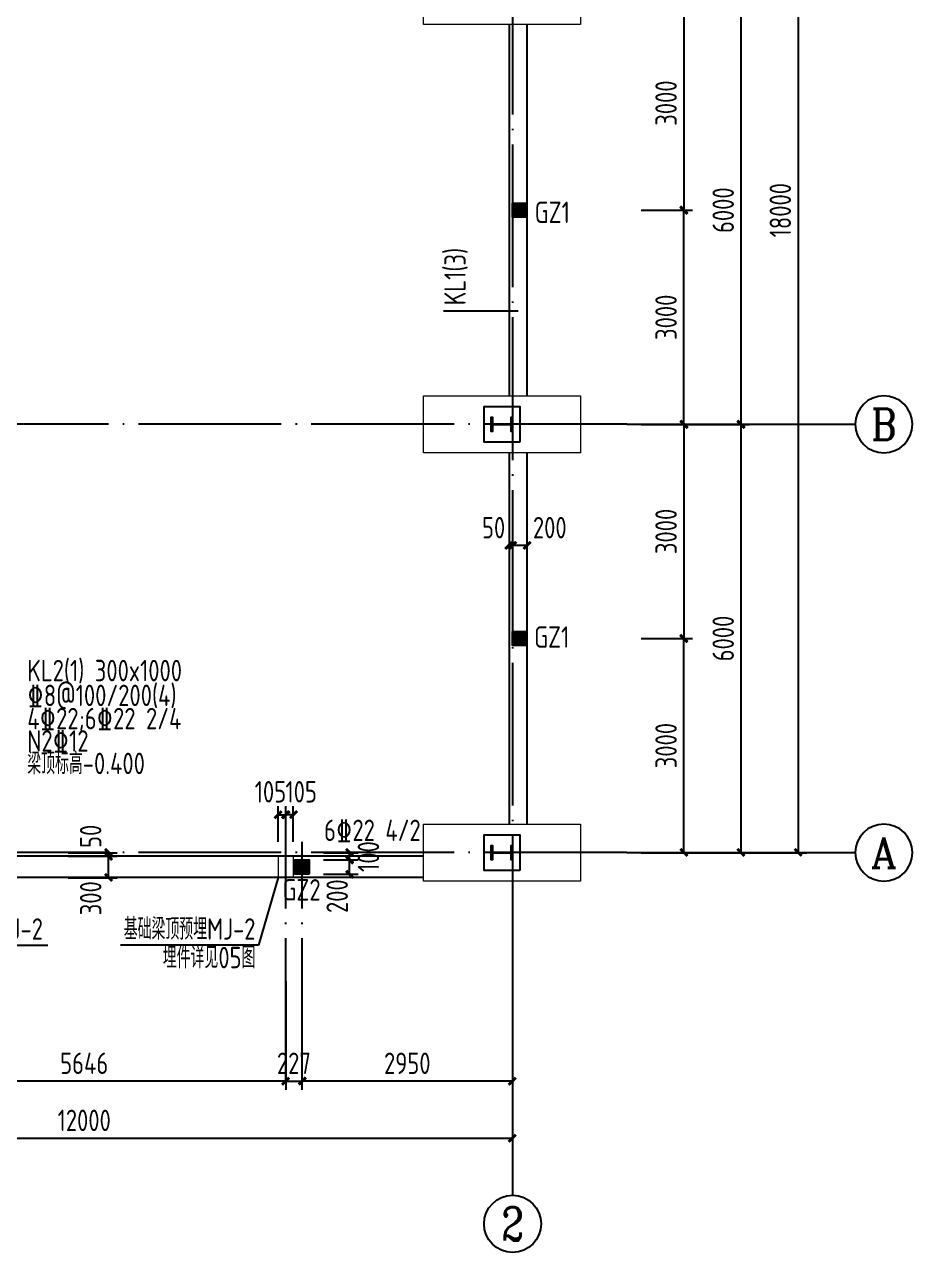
# Model space of a CAD drawing. Header units: millimetres. Extents: x 865974 to 875117, y 41124 to 44891.
# Drawn here: x 868076.3 to 868200.7, y 41396.4 to 41568.4 of the extents above; entities that cross this region are included whole.
import ezdxf
from ezdxf.enums import TextEntityAlignment as Align

# ---------------------------------------------------------------- set-up
doc = ezdxf.new("R2010")
doc.units = ezdxf.units.MM
doc.header["$LTSCALE"] = 1000
doc.header["$MEASUREMENT"] = 0
doc.linetypes.add('DOTE', pattern=[2.42, 2, -0.2, 0.02, -0.2])
for name, color, linetype in [('AXIS', 3, 'Continuous'), ('AXIS_TEXT', 7, 'Continuous'), ('DOTE', 1, 'DOTE'), ('M_Prof', 2, 'Continuous'), ('尺寸标注', 7, 'Continuous'), ('层14', 2, 'Continuous'), ('标注', 7, 'Continuous'), ('梁', 4, 'Continuous'), ('梁集中标注', 2, 'Continuous')]:
    doc.layers.add(name, color=color, linetype=linetype)
doc.layers.add('承台基础', color=23, linetype='Continuous', lineweight=18)
doc.styles.add('_TCH_AXIS', font='COMPLEX', dxfattribs={"bigfont": 'GBCBIG'})
doc.styles.add('COMPLEX', font='COMPLEX')
doc.styles.add('GBHZ', font='gbenor.shx', dxfattribs={"width": 0.9, "bigfont": 'gbcbig.shx'})
doc.dimstyles.new('Y100', dxfattribs={"dimscale": 0, "dimtxt": 3, "dimasz": 0.01, "dimexe": 1.2, "dimexo": 2, "dimgap": 1, "dimtad": 1, "dimdec": 0, "dimlfac": 100, "dimzin": 0, "dimdsep": 46, "dimtxsty": 'GBHZ', "dimblk": 'DX', "dimcen": 0.09, "dimdle": 1, "dimclrd": 7, "dimclre": 7, "dimclrt": 7, "dimadec": 0, "dimazin": 0, "dimtfac": 1, "dimtdec": 0, "dimtix": 1, "dimtmove": 2, "dimatfit": 3, "dimldrblk": 'DX', "dimfxl": 0, "dimtolj": 1, "dimtzin": 0, "dimarcsym": 0})

# ---------------------------------------------------------------- blocks, each defined once
blk = doc.blocks.new('_AXISO')
blk.add_circle((0, 0), 0.5)
at = {"layer": 'AXIS_TEXT', "style": 'COMPLEX', "width": 1.041667}
blk.add_attdef('A', text='', height=0.56, dxfattribs=at).set_placement((-0.25, -0.28), (0.25, -0.28), align=Align.FIT)
blk = doc.blocks.new('DX')
at = {"color": 0, "linetype": 'ByBlock', "const_width": 40}
blk.add_lwpolyline([(-54, -51), (46, 49)], dxfattribs=at)
blk = doc.blocks.new('*D610')
at = {"layer": 'Defpoints', "color": 0, "transparency": 16777216}
for p in [(868024.66, 41436.38), (868144.66, 41436.38), (868144.66, 41412.38)]:
    blk.add_point(p, dxfattribs=at)
at = {"layer": '标注', "color": 7, "lineweight": -2, "transparency": 16777216}
for p, q in [((868024.66, 41434.38), (868024.66, 41411.18)), ((868144.66, 41434.38), (868144.66, 41411.18)), ((868024.67, 41412.38), (868144.65, 41412.38))]:
    blk.add_line(p, q, dxfattribs=at)
at = {"layer": '标注', "color": 7, "lineweight": -2, "transparency": 16777216, "xscale": 0.01, "yscale": 0.01, "zscale": 0.01, "rotation": 180}
blk.add_blockref('DX', (868024.66, 41412.38), dxfattribs=at)
at = {"layer": '标注', "color": 7, "lineweight": -2, "transparency": 16777216, "xscale": 0.01, "yscale": 0.01, "zscale": 0.01}
blk.add_blockref('DX', (868144.66, 41412.38), dxfattribs=at)
at = {"layer": '标注', "color": 7, "transparency": 16777216, "insert": (868084.66, 41414.88), "char_height": 3, "attachment_point": 5, "style": 'GBHZ'}
blk.add_mtext('\\A1;12000', dxfattribs=at)
blk = doc.blocks.new('*D611')
at = {"layer": 'Defpoints', "color": 0, "transparency": 16777216}
for p in [(868160.66, 41512.38), (868176.66, 41512.38), (868160.66, 41452.38)]:
    blk.add_point(p, dxfattribs=at)
at = {"layer": '标注', "color": 7, "lineweight": -2, "transparency": 16777216}
for p, q in [((868162.66, 41512.38), (868177.86, 41512.38)), ((868176.66, 41452.39), (868176.66, 41512.37)), ((868162.66, 41452.38), (868177.86, 41452.38))]:
    blk.add_line(p, q, dxfattribs=at)
at = {"layer": '标注', "color": 7, "lineweight": -2, "transparency": 16777216, "xscale": 0.01, "yscale": 0.01, "zscale": 0.01}
for p, rotation in [((868176.66, 41512.38), 90), ((868176.66, 41452.38), 270)]:
    blk.add_blockref('DX', p, dxfattribs=dict(at, rotation=rotation))
at = {"layer": '标注', "color": 7, "transparency": 16777216, "insert": (868174.16, 41482.38), "char_height": 3, "attachment_point": 5, "rotation": 90, "style": 'GBHZ'}
blk.add_mtext('\\A1;6000', dxfattribs=at)
blk = doc.blocks.new('*D612')
at = {"layer": 'Defpoints', "color": 0, "transparency": 16777216}
for p in [(868160.66, 41572.38), (868176.66, 41572.38), (868160.66, 41512.38)]:
    blk.add_point(p, dxfattribs=at)
at = {"layer": '标注', "color": 7, "lineweight": -2, "transparency": 16777216}
for p, q in [((868162.66, 41572.38), (868177.86, 41572.38)), ((868176.66, 41512.39), (868176.66, 41572.37)), ((868162.66, 41512.38), (868177.86, 41512.38))]:
    blk.add_line(p, q, dxfattribs=at)
at = {"layer": '标注', "color": 7, "lineweight": -2, "transparency": 16777216, "xscale": 0.01, "yscale": 0.01, "zscale": 0.01}
for p, rotation in [((868176.66, 41572.38), 90), ((868176.66, 41512.38), 270)]:
    blk.add_blockref('DX', p, dxfattribs=dict(at, rotation=rotation))
at = {"layer": '标注', "color": 7, "transparency": 16777216, "insert": (868174.16, 41542.38), "char_height": 3, "attachment_point": 5, "rotation": 90, "style": 'GBHZ'}
blk.add_mtext('\\A1;6000', dxfattribs=at)
blk = doc.blocks.new('*D614')
at = {"layer": 'Defpoints', "color": 0, "transparency": 16777216}
for p in [(868160.66, 41632.38), (868160.66, 41452.38), (868184.66, 41452.38)]:
    blk.add_point(p, dxfattribs=at)
at = {"layer": '标注', "color": 7, "lineweight": -2, "transparency": 16777216}
for p, q in [((868162.66, 41632.38), (868185.86, 41632.38)), ((868184.66, 41632.37), (868184.66, 41452.39)), ((868162.66, 41452.38), (868185.86, 41452.38))]:
    blk.add_line(p, q, dxfattribs=at)
at = {"layer": '标注', "color": 7, "lineweight": -2, "transparency": 16777216, "xscale": 0.01, "yscale": 0.01, "zscale": 0.01}
for p, rotation in [((868184.66, 41632.38), 90), ((868184.66, 41452.38), 270)]:
    blk.add_blockref('DX', p, dxfattribs=dict(at, rotation=rotation))
at = {"layer": '标注', "color": 7, "transparency": 16777216, "insert": (868182.16, 41542.38), "char_height": 3, "attachment_point": 5, "rotation": 90, "style": 'GBHZ'}
blk.add_mtext('\\A1;18000', dxfattribs=at)
blk = doc.blocks.new('*D631')
at = {"layer": 'Defpoints', "color": 0, "transparency": 16777216}
for p in [(868056.43, 41436.38), (868112.89, 41436.38), (868056.43, 41420.38)]:
    blk.add_point(p, dxfattribs=at)
at = {"layer": '标注', "color": 7, "lineweight": -2, "transparency": 16777216}
for p, q in [((868056.43, 41434.38), (868056.43, 41419.18)), ((868112.89, 41434.38), (868112.89, 41419.18)), ((868112.88, 41420.38), (868056.44, 41420.38))]:
    blk.add_line(p, q, dxfattribs=at)
at = {"layer": '标注', "color": 7, "lineweight": -2, "transparency": 16777216, "xscale": 0.01, "yscale": 0.01, "zscale": 0.01, "rotation": 180}
blk.add_blockref('DX', (868056.43, 41420.38), dxfattribs=at)
at = {"layer": '标注', "color": 7, "lineweight": -2, "transparency": 16777216, "xscale": 0.01, "yscale": 0.01, "zscale": 0.01}
blk.add_blockref('DX', (868112.89, 41420.38), dxfattribs=at)
at = {"layer": '标注', "color": 7, "transparency": 16777216, "insert": (868084.66, 41422.88), "char_height": 3, "attachment_point": 5, "style": 'GBHZ'}
blk.add_mtext('\\A1;5646', dxfattribs=at)
blk = doc.blocks.new('*D632')
at = {"layer": 'Defpoints', "color": 0, "transparency": 16777216}
for p in [(868144.66, 41502.73), (868146.66, 41502.73), (868144.66, 41495.41)]:
    blk.add_point(p, dxfattribs=at)
at = {"layer": '标注', "color": 7, "lineweight": -2, "transparency": 16777216}
for p, q in [((868144.66, 41500.73), (868144.66, 41494.21)), ((868146.66, 41500.73), (868146.66, 41494.21)), ((868144.65, 41495.41), (868144.64, 41495.41)), ((868146.66, 41495.41), (868144.66, 41495.41)), ((868146.67, 41495.41), (868146.68, 41495.41))]:
    blk.add_line(p, q, dxfattribs=at)
at = {"layer": '标注', "color": 7, "lineweight": -2, "transparency": 16777216, "xscale": 0.01, "yscale": 0.01, "zscale": 0.01}
blk.add_blockref('DX', (868144.66, 41495.41), dxfattribs=at)
at = {"layer": '标注', "color": 7, "lineweight": -2, "transparency": 16777216, "xscale": 0.01, "yscale": 0.01, "zscale": 0.01, "rotation": 180}
blk.add_blockref('DX', (868146.66, 41495.41), dxfattribs=at)
at = {"layer": '标注', "color": 7, "transparency": 16777216, "insert": (868149.87, 41497.91), "char_height": 3, "attachment_point": 5, "style": 'GBHZ'}
blk.add_mtext('\\A1;200', dxfattribs=at)
blk = doc.blocks.new('*D633')
at = {"layer": 'Defpoints', "color": 0, "transparency": 16777216}
for p in [(868080.41, 41451.88), (868088.07, 41451.88), (868080.41, 41448.88)]:
    blk.add_point(p, dxfattribs=at)
at = {"layer": '标注', "color": 7, "lineweight": -2, "transparency": 16777216}
for p, q in [((868082.41, 41451.88), (868089.27, 41451.88)), ((868088.07, 41448.89), (868088.07, 41451.87)), ((868082.41, 41448.88), (868089.27, 41448.88))]:
    blk.add_line(p, q, dxfattribs=at)
at = {"layer": '标注', "color": 7, "lineweight": -2, "transparency": 16777216, "xscale": 0.01, "yscale": 0.01, "zscale": 0.01}
for p, rotation in [((868088.07, 41451.88), 90), ((868088.07, 41448.88), 270)]:
    blk.add_blockref('DX', p, dxfattribs=dict(at, rotation=rotation))
at = {"layer": '标注', "color": 7, "transparency": 16777216, "insert": (868085.57, 41446), "char_height": 3, "attachment_point": 5, "rotation": 90, "style": 'GBHZ'}
blk.add_mtext('\\A1;300', dxfattribs=at)
blk = doc.blocks.new('*D637')
at = {"layer": 'Defpoints', "color": 0, "transparency": 16777216}
for p in [(868160.66, 41482.38), (868168.66, 41482.38), (868160.66, 41452.38)]:
    blk.add_point(p, dxfattribs=at)
at = {"layer": '标注', "color": 7, "lineweight": -2, "transparency": 16777216}
for p, q in [((868162.66, 41482.38), (868169.86, 41482.38)), ((868168.66, 41452.39), (868168.66, 41482.37)), ((868162.66, 41452.38), (868169.86, 41452.38))]:
    blk.add_line(p, q, dxfattribs=at)
at = {"layer": '标注', "color": 7, "lineweight": -2, "transparency": 16777216, "xscale": 0.01, "yscale": 0.01, "zscale": 0.01}
for p, rotation in [((868168.66, 41482.38), 90), ((868168.66, 41452.38), 270)]:
    blk.add_blockref('DX', p, dxfattribs=dict(at, rotation=rotation))
at = {"layer": '标注', "color": 7, "transparency": 16777216, "insert": (868166.16, 41467.38), "char_height": 3, "attachment_point": 5, "rotation": 90, "style": 'GBHZ'}
blk.add_mtext('\\A1;3000', dxfattribs=at)
blk = doc.blocks.new('*D638')
at = {"layer": 'Defpoints', "color": 0, "transparency": 16777216}
for p in [(868160.66, 41512.38), (868160.66, 41482.38), (868168.66, 41482.38)]:
    blk.add_point(p, dxfattribs=at)
at = {"layer": '标注', "color": 7, "lineweight": -2, "transparency": 16777216}
for p, q in [((868162.66, 41512.38), (868169.86, 41512.38)), ((868168.66, 41512.37), (868168.66, 41482.39)), ((868162.66, 41482.38), (868169.86, 41482.38))]:
    blk.add_line(p, q, dxfattribs=at)
at = {"layer": '标注', "color": 7, "lineweight": -2, "transparency": 16777216, "xscale": 0.01, "yscale": 0.01, "zscale": 0.01}
for p, rotation in [((868168.66, 41512.38), 90), ((868168.66, 41482.38), 270)]:
    blk.add_blockref('DX', p, dxfattribs=dict(at, rotation=rotation))
at = {"layer": '标注', "color": 7, "transparency": 16777216, "insert": (868166.16, 41497.38), "char_height": 3, "attachment_point": 5, "rotation": 90, "style": 'GBHZ'}
blk.add_mtext('\\A1;3000', dxfattribs=at)
blk = doc.blocks.new('*D639')
at = {"layer": 'Defpoints', "color": 0, "transparency": 16777216}
for p in [(868160.66, 41572.38), (868160.66, 41542.38), (868168.66, 41542.38)]:
    blk.add_point(p, dxfattribs=at)
at = {"layer": '标注', "color": 7, "lineweight": -2, "transparency": 16777216}
for p, q in [((868162.66, 41572.38), (868169.86, 41572.38)), ((868168.66, 41572.37), (868168.66, 41542.39)), ((868162.66, 41542.38), (868169.86, 41542.38))]:
    blk.add_line(p, q, dxfattribs=at)
at = {"layer": '标注', "color": 7, "lineweight": -2, "transparency": 16777216, "xscale": 0.01, "yscale": 0.01, "zscale": 0.01}
for p, rotation in [((868168.66, 41572.38), 90), ((868168.66, 41542.38), 270)]:
    blk.add_blockref('DX', p, dxfattribs=dict(at, rotation=rotation))
at = {"layer": '标注', "color": 7, "transparency": 16777216, "insert": (868166.16, 41557.38), "char_height": 3, "attachment_point": 5, "rotation": 90, "style": 'GBHZ'}
blk.add_mtext('\\A1;3000', dxfattribs=at)
blk = doc.blocks.new('*D640')
at = {"layer": 'Defpoints', "color": 0, "transparency": 16777216}
for p in [(868160.66, 41542.38), (868168.66, 41542.38), (868160.66, 41512.38)]:
    blk.add_point(p, dxfattribs=at)
at = {"layer": '标注', "color": 7, "lineweight": -2, "transparency": 16777216}
for p, q in [((868162.66, 41542.38), (868169.86, 41542.38)), ((868168.66, 41512.39), (868168.66, 41542.37)), ((868162.66, 41512.38), (868169.86, 41512.38))]:
    blk.add_line(p, q, dxfattribs=at)
at = {"layer": '标注', "color": 7, "lineweight": -2, "transparency": 16777216, "xscale": 0.01, "yscale": 0.01, "zscale": 0.01}
for p, rotation in [((868168.66, 41542.38), 90), ((868168.66, 41512.38), 270)]:
    blk.add_blockref('DX', p, dxfattribs=dict(at, rotation=rotation))
at = {"layer": '标注', "color": 7, "transparency": 16777216, "insert": (868166.16, 41527.38), "char_height": 3, "attachment_point": 5, "rotation": 90, "style": 'GBHZ'}
blk.add_mtext('\\A1;3000', dxfattribs=at)
blk = doc.blocks.new('*D646')
at = {"layer": 'Defpoints', "color": 0, "transparency": 16777216}
for p in [(868115.16, 41436.38), (868144.66, 41436.38), (868115.16, 41420.38)]:
    blk.add_point(p, dxfattribs=at)
at = {"layer": '标注', "color": 7, "lineweight": -2, "transparency": 16777216}
for p, q in [((868115.16, 41434.38), (868115.16, 41419.18)), ((868144.66, 41434.38), (868144.66, 41419.18)), ((868144.65, 41420.38), (868115.17, 41420.38))]:
    blk.add_line(p, q, dxfattribs=at)
at = {"layer": '标注', "color": 7, "lineweight": -2, "transparency": 16777216, "xscale": 0.01, "yscale": 0.01, "zscale": 0.01, "rotation": 180}
blk.add_blockref('DX', (868115.16, 41420.38), dxfattribs=at)
at = {"layer": '标注', "color": 7, "lineweight": -2, "transparency": 16777216, "xscale": 0.01, "yscale": 0.01, "zscale": 0.01}
blk.add_blockref('DX', (868144.66, 41420.38), dxfattribs=at)
at = {"layer": '标注', "color": 7, "transparency": 16777216, "insert": (868129.91, 41422.88), "char_height": 3, "attachment_point": 5, "style": 'GBHZ'}
blk.add_mtext('\\A1;2950', dxfattribs=at)
blk = doc.blocks.new('*D647')
at = {"layer": 'Defpoints', "color": 0, "transparency": 16777216}
for p in [(868112.89, 41457.7), (868112.89, 41451.88), (868113.94, 41451.88)]:
    blk.add_point(p, dxfattribs=at)
at = {"layer": '标注', "color": 7, "lineweight": -2, "transparency": 16777216}
for p, q in [((868112.89, 41453.88), (868112.89, 41458.9)), ((868113.94, 41453.88), (868113.94, 41458.9)), ((868112.88, 41457.7), (868112.87, 41457.7)), ((868113.94, 41457.7), (868112.89, 41457.7)), ((868113.95, 41457.7), (868113.96, 41457.7))]:
    blk.add_line(p, q, dxfattribs=at)
at = {"layer": '标注', "color": 7, "lineweight": -2, "transparency": 16777216, "xscale": 0.01, "yscale": 0.01, "zscale": 0.01}
blk.add_blockref('DX', (868112.89, 41457.7), dxfattribs=at)
at = {"layer": '标注', "color": 7, "lineweight": -2, "transparency": 16777216, "xscale": 0.01, "yscale": 0.01, "zscale": 0.01, "rotation": 180}
blk.add_blockref('DX', (868113.94, 41457.7), dxfattribs=at)
at = {"layer": '标注', "color": 7, "transparency": 16777216, "insert": (868115.05, 41460.91), "char_height": 3, "attachment_point": 5, "style": 'GBHZ'}
blk.add_mtext('\\A1;105', dxfattribs=at)
blk = doc.blocks.new('*D648')
at = {"layer": 'Defpoints', "color": 0, "transparency": 16777216}
for p in [(868112.89, 41457.7), (868111.84, 41451.88), (868112.89, 41451.88)]:
    blk.add_point(p, dxfattribs=at)
at = {"layer": '标注', "color": 7, "lineweight": -2, "transparency": 16777216}
for p, q in [((868111.84, 41453.88), (868111.84, 41458.9)), ((868112.89, 41453.88), (868112.89, 41458.9)), ((868111.83, 41457.7), (868111.82, 41457.7)), ((868111.84, 41457.7), (868112.89, 41457.7)), ((868112.9, 41457.7), (868112.91, 41457.7))]:
    blk.add_line(p, q, dxfattribs=at)
at = {"layer": '标注', "color": 7, "lineweight": -2, "transparency": 16777216, "xscale": 0.01, "yscale": 0.01, "zscale": 0.01}
blk.add_blockref('DX', (868111.84, 41457.7), dxfattribs=at)
at = {"layer": '标注', "color": 7, "lineweight": -2, "transparency": 16777216, "xscale": 0.01, "yscale": 0.01, "zscale": 0.01, "rotation": 180}
blk.add_blockref('DX', (868112.89, 41457.7), dxfattribs=at)
at = {"layer": '标注', "color": 7, "transparency": 16777216, "insert": (868110.74, 41460.91), "char_height": 3, "attachment_point": 5, "style": 'GBHZ'}
blk.add_mtext('\\A1;105', dxfattribs=at)
blk = doc.blocks.new('*D649')
at = {"layer": 'Defpoints', "color": 0, "transparency": 16777216}
for p in [(868112.89, 41436.38), (868115.16, 41436.38), (868115.16, 41420.38)]:
    blk.add_point(p, dxfattribs=at)
at = {"layer": '标注', "color": 7, "lineweight": -2, "transparency": 16777216}
for p, q in [((868112.89, 41434.38), (868112.89, 41419.18)), ((868115.16, 41434.38), (868115.16, 41419.18)), ((868112.88, 41420.38), (868112.87, 41420.38)), ((868112.89, 41420.38), (868115.16, 41420.38)), ((868115.17, 41420.38), (868115.18, 41420.38))]:
    blk.add_line(p, q, dxfattribs=at)
at = {"layer": '标注', "color": 7, "lineweight": -2, "transparency": 16777216, "xscale": 0.01, "yscale": 0.01, "zscale": 0.01}
blk.add_blockref('DX', (868112.89, 41420.38), dxfattribs=at)
at = {"layer": '标注', "color": 7, "lineweight": -2, "transparency": 16777216, "xscale": 0.01, "yscale": 0.01, "zscale": 0.01, "rotation": 180}
blk.add_blockref('DX', (868115.16, 41420.38), dxfattribs=at)
at = {"layer": '标注', "color": 7, "transparency": 16777216, "insert": (868114.03, 41422.88), "char_height": 3, "attachment_point": 5, "style": 'GBHZ'}
blk.add_mtext('\\A1;227', dxfattribs=at)
blk = doc.blocks.new('*D714')
at = {"layer": 'Defpoints', "color": 0, "transparency": 16777216}
for p in [(868116.16, 41451.38), (868121.84, 41451.38), (868116.16, 41449.38)]:
    blk.add_point(p, dxfattribs=at)
at = {"layer": '标注', "color": 7, "lineweight": -2, "transparency": 16777216}
for p, q in [((868118.16, 41451.38), (868123.04, 41451.38)), ((868121.84, 41451.39), (868121.84, 41451.4)), ((868121.84, 41449.38), (868121.84, 41451.38)), ((868118.16, 41449.38), (868123.04, 41449.38)), ((868121.84, 41449.37), (868121.84, 41449.36))]:
    blk.add_line(p, q, dxfattribs=at)
at = {"layer": '标注', "color": 7, "lineweight": -2, "transparency": 16777216, "xscale": 0.01, "yscale": 0.01, "zscale": 0.01}
for p, rotation in [((868121.84, 41451.38), 270), ((868121.84, 41449.38), 90)]:
    blk.add_blockref('DX', p, dxfattribs=dict(at, rotation=rotation))
at = {"layer": '标注', "color": 7, "transparency": 16777216, "insert": (868120.09, 41446.29), "char_height": 3, "attachment_point": 5, "rotation": 90, "style": 'GBHZ'}
blk.add_mtext('\\A1;200', dxfattribs=at)
blk = doc.blocks.new('*D715')
at = {"layer": 'Defpoints', "color": 0, "transparency": 16777216}
for p in [(868116.16, 41452.38), (868121.84, 41452.38), (868116.16, 41451.38)]:
    blk.add_point(p, dxfattribs=at)
at = {"layer": '标注', "color": 7, "lineweight": -2, "transparency": 16777216}
for p, q in [((868118.16, 41452.38), (868123.04, 41452.38)), ((868121.84, 41452.39), (868121.84, 41452.4)), ((868121.84, 41451.38), (868121.84, 41452.38)), ((868118.16, 41451.38), (868123.04, 41451.38)), ((868121.84, 41451.37), (868121.84, 41451.36))]:
    blk.add_line(p, q, dxfattribs=at)
at = {"layer": '标注', "color": 7, "lineweight": -2, "transparency": 16777216, "xscale": 0.01, "yscale": 0.01, "zscale": 0.01}
for p, rotation in [((868121.84, 41452.38), 270), ((868121.84, 41451.38), 90)]:
    blk.add_blockref('DX', p, dxfattribs=dict(at, rotation=rotation))
at = {"layer": '标注', "color": 7, "transparency": 16777216, "insert": (868124.47, 41451.84), "char_height": 3, "attachment_point": 5, "rotation": 90, "style": 'GBHZ'}
blk.add_mtext('\\A1;100', dxfattribs=at)
blk = doc.blocks.new('*D797')
at = {"layer": 'Defpoints', "color": 0, "transparency": 16777216}
for p in [(868144.16, 41502.73), (868144.66, 41502.73), (868144.66, 41495.41)]:
    blk.add_point(p, dxfattribs=at)
at = {"layer": '标注', "color": 7, "lineweight": -2, "transparency": 16777216}
for p, q in [((868144.16, 41500.73), (868144.16, 41494.21)), ((868144.66, 41500.73), (868144.66, 41494.21)), ((868144.15, 41495.41), (868144.14, 41495.41)), ((868144.16, 41495.41), (868144.66, 41495.41)), ((868144.67, 41495.41), (868144.68, 41495.41))]:
    blk.add_line(p, q, dxfattribs=at)
at = {"layer": '标注', "color": 7, "lineweight": -2, "transparency": 16777216, "xscale": 0.01, "yscale": 0.01, "zscale": 0.01}
blk.add_blockref('DX', (868144.16, 41495.41), dxfattribs=at)
at = {"layer": '标注', "color": 7, "lineweight": -2, "transparency": 16777216, "xscale": 0.01, "yscale": 0.01, "zscale": 0.01, "rotation": 180}
blk.add_blockref('DX', (868144.66, 41495.41), dxfattribs=at)
at = {"layer": '标注', "color": 7, "transparency": 16777216, "insert": (868142, 41497.91), "char_height": 3, "attachment_point": 5, "style": 'GBHZ'}
blk.add_mtext('\\A1;50', dxfattribs=at)
blk = doc.blocks.new('*D815')
at = {"layer": 'Defpoints', "color": 0, "transparency": 16777216}
for p in [(868080.41, 41452.38), (868080.41, 41451.88), (868088.07, 41451.88)]:
    blk.add_point(p, dxfattribs=at)
at = {"layer": '标注', "color": 7, "lineweight": -2, "transparency": 16777216}
for p, q in [((868082.41, 41452.38), (868089.27, 41452.38)), ((868088.07, 41452.39), (868088.07, 41452.4)), ((868088.07, 41452.38), (868088.07, 41451.88)), ((868082.41, 41451.88), (868089.27, 41451.88)), ((868088.07, 41451.87), (868088.07, 41451.86))]:
    blk.add_line(p, q, dxfattribs=at)
at = {"layer": '标注', "color": 7, "lineweight": -2, "transparency": 16777216, "xscale": 0.01, "yscale": 0.01, "zscale": 0.01}
for p, rotation in [((868088.07, 41452.38), 270), ((868088.07, 41451.88), 90)]:
    blk.add_blockref('DX', p, dxfattribs=dict(at, rotation=rotation))
at = {"layer": '标注', "color": 7, "transparency": 16777216, "insert": (868085.57, 41454.67), "char_height": 3, "attachment_point": 5, "rotation": 90, "style": 'GBHZ'}
blk.add_mtext('\\A1;50', dxfattribs=at)

msp = doc.modelspace()

# ---------------------------------------------------------------- linework, layer by layer
for points in [[(868145.664, 41509.884), (868140.664, 41509.884), (868140.664, 41514.884), (868145.664, 41514.884)], [(868145.664, 41449.884), (868140.664, 41449.884), (868140.664, 41454.884), (868145.664, 41454.884)]]:
    msp.add_lwpolyline(points, close=True)
at = {"layer": 'AXIS', "color": 0}
for p, q in [((868160.664, 41512.384), (868192.664, 41512.384)), ((868160.664, 41452.384), (868192.664, 41452.384)), ((868144.664, 41436.384), (868144.664, 41404.384))]:
    msp.add_line(p, q, dxfattribs=at)
at = {"layer": 'DOTE', "linetype": 'DOTE', "ltscale": 0.01}
for p, q in [((868144.664, 41648.384), (868144.664, 41436.384)), ((868160.664, 41512.384), (868008.664, 41512.384)), ((868112.894, 41420.384), (868112.894, 41455.255)), ((868115.164, 41420.384), (868115.164, 41453.883)), ((868160.664, 41452.384), (868008.664, 41452.384))]:
    msp.add_line(p, q, dxfattribs=at)
at = {"layer": 'M_Prof'}
for points in [[(868144.664, 41513.384), (868144.664, 41511.384), (868144.464, 41511.384), (868144.464, 41512.294), (868141.864, 41512.294), (868141.864, 41511.384), (868141.664, 41511.384), (868141.664, 41513.384), (868141.864, 41513.384), (868141.864, 41512.474), (868144.464, 41512.474), (868144.464, 41513.384)], [(868144.664, 41453.384), (868144.664, 41451.384), (868144.464, 41451.384), (868144.464, 41452.294), (868141.864, 41452.294), (868141.864, 41451.384), (868141.664, 41451.384), (868141.664, 41453.384), (868141.864, 41453.384), (868141.864, 41452.474), (868144.464, 41452.474), (868144.464, 41453.384)]]:
    msp.add_lwpolyline(points, close=True, dxfattribs=at)
at = {"layer": '尺寸标注', "color": 6, "linetype": 'ByBlock', "const_width": 0.2}
msp.add_lwpolyline([(868113.944, 41451.884), (868111.844, 41451.884), (868111.844, 41448.884), (868113.944, 41448.884)], close=True, dxfattribs=at)
at = {"layer": '层14'}
for points in [[(868146.664, 41541.384), (868144.664, 41541.384), (868144.664, 41543.384), (868146.664, 41543.384)], [(868146.664, 41481.384), (868144.664, 41481.384), (868144.664, 41483.384), (868146.664, 41483.384)], [(868116.164, 41449.384), (868114.164, 41449.384), (868114.164, 41451.384), (868116.164, 41451.384)]]:
    msp.add_lwpolyline(points, close=True, dxfattribs=at)
for points in [[(868146.664, 41541.384), (868146.664, 41543.384), (868144.664, 41541.384), (868144.664, 41543.384)], [(868146.664, 41481.384), (868146.664, 41483.384), (868144.664, 41481.384), (868144.664, 41483.384)], [(868116.164, 41449.384), (868116.164, 41451.384), (868114.164, 41449.384), (868114.164, 41451.384)]]:
    msp.add_solid(points, dxfattribs=at)
at = {"layer": '承台基础', "color": 2, "ltscale": 0.006}
for points in [[(868154.164, 41568.384), (868132.164, 41568.384), (868132.164, 41576.384), (868154.164, 41576.384)], [(868154.164, 41508.384), (868132.164, 41508.384), (868132.164, 41516.384), (868154.164, 41516.384)], [(868154.164, 41448.384), (868132.164, 41448.384), (868132.164, 41456.384), (868154.164, 41456.384)]]:
    msp.add_lwpolyline(points, close=True, dxfattribs=at)
at = {"layer": '标注'}
for p, q in [((868111.844, 41448.884), (868109.054, 41439.435)), ((868060.274, 41439.435), (868079.565, 41439.435)), ((868109.054, 41439.435), (868089.764, 41439.435))]:
    msp.add_line(p, q, dxfattribs=at)
at = {"layer": '梁'}
for p, q in [((868144.164, 41568.384), (868144.164, 41516.384)), ((868146.664, 41568.384), (868146.664, 41516.384)), ((868144.164, 41508.384), (868144.164, 41456.384)), ((868146.664, 41508.384), (868146.664, 41456.384)), ((868132.164, 41451.884), (868037.164, 41451.884)), ((868132.164, 41448.884), (868037.164, 41448.884))]:
    msp.add_line(p, q, dxfattribs=at)
at = {"layer": '梁集中标注'}
msp.add_line((868145.439, 41528.233), (868134.996, 41528.233), dxfattribs=at)

# ---------------------------------------------------------------- block references
at = {"layer": 'AXIS', "color": 0}
ref = msp.add_blockref('_AXISO', (868196.664, 41512.384), dxfattribs=dict(at, xscale=-8, yscale=8, zscale=8))
ref.add_attrib('A', 'B', dxfattribs={"layer": 'AXIS_TEXT', "color": 0, "height": 4.353, "style": '_TCH_AXIS'}).set_placement((868194.903, 41510.207), (868198.426, 41510.207), align=Align.FIT)
ref = msp.add_blockref('_AXISO', (868196.664, 41452.384), dxfattribs=dict(at, xscale=-8, yscale=8, zscale=8))
ref.add_attrib('A', 'A', dxfattribs={"layer": 'AXIS_TEXT', "color": 0, "height": 4.252, "style": '_TCH_AXIS'}).set_placement((868194.842, 41450.258), (868198.486, 41450.258), align=Align.FIT)
ref = msp.add_blockref('_AXISO', (868144.664, 41400.384), dxfattribs=dict(at, xscale=8, yscale=8, zscale=8))
ref.add_attrib('A', '2', dxfattribs={"layer": 'AXIS_TEXT', "color": 0, "height": 4.659, "style": '_TCH_AXIS'}).set_placement((868143.111, 41398.054), (868146.217, 41398.054), align=Align.FIT)

# ---------------------------------------------------------------- texts
at = {"layer": '梁集中标注', "style": 'GBHZ', "width": 0.9}
for s, p in [('GZ1', (868147.76, 41540.585)), ('GZ1', (868147.679, 41481.093)), ('KL2(1) 300x1000', (868076.685, 41476.392)), ('%%1328@100/200(4)', (868076.685, 41472.915)), ('4%%13222;6%%13222 2/4', (868076.685, 41469.667)), ('N2%%13212', (868076.685, 41466.532)), ('梁顶标高-0.400', (868076.685, 41463.379)), ('6%%13222 4/2', (868118.249, 41454.013)), ('GZ2', (868112.428, 41445.681)), ('基础梁顶预埋MJ-2', (868060.44, 41440.192)), ('基础梁顶预埋MJ-2', (868090.202, 41440.192)), ('埋件详见05图', (868095.669, 41436.194))]:
    msp.add_text(s, height=3, dxfattribs=at).set_placement(p)
msp.add_text('KL1(3)', height=3, rotation=90, dxfattribs=at).set_placement((868138.09, 41529.06))

# ---------------------------------------------------------------- dimensions: what is measured, and where the dimension line sits
at = {"layer": '标注'}
for base, p1, p2, angle, picture, middle in [((868184.664, 41452.384), (868160.664, 41632.384), (868160.664, 41452.384), 90, '*D614', (868182.164, 41542.384)), ((868176.664, 41572.384), (868160.664, 41512.384), (868160.664, 41572.384), 90, '*D612', (868174.164, 41542.384)), ((868168.664, 41542.384), (868160.664, 41572.384), (868160.664, 41542.384), 270, '*D639', (868166.164, 41557.384)), ((868168.664, 41542.384), (868160.664, 41512.384), (868160.664, 41542.384), 90, '*D640', (868166.164, 41527.384)), ((868176.664, 41512.384), (868160.664, 41452.384), (868160.664, 41512.384), 90, '*D611', (868174.164, 41482.384)), ((868168.664, 41482.384), (868160.664, 41512.384), (868160.664, 41482.384), 270, '*D638', (868166.164, 41497.384)), ((868168.664, 41482.384), (868160.664, 41452.384), (868160.664, 41482.384), 90, '*D637', (868166.164, 41467.384)), ((868056.434, 41420.384), (868112.894, 41436.384), (868056.434, 41436.384), 180, '*D631', (868084.664, 41422.884)), ((868115.164, 41420.384), (868144.664, 41436.384), (868115.164, 41436.384), 180, '*D646', (868129.914, 41422.884))]:
    dim = msp.add_linear_dim(base=base, p1=p1, p2=p2, angle=angle, dimstyle='Y100', override={"dimscale": 1, "dimfxl": 150}, dxfattribs=at)
    dim.commit()
    dim.dimension.update_dxf_attribs({"geometry": picture, "text_midpoint": middle})
for base, p1, p2, angle, override, picture, middle in [((868144.664, 41495.409), (868144.164, 41502.73), (868144.664, 41502.73), 0, {"dimscale": 1, "dimfxl": 150}, '*D797', (868142.004, 41497.909)), ((868144.664, 41495.409), (868146.664, 41502.73), (868144.664, 41502.73), 180, {"dimscale": 1, "dimfxl": 150}, '*D632', (868149.875, 41497.909)), ((868112.894, 41457.699), (868113.944, 41451.884), (868112.894, 41451.884), 180, {"dimscale": 1, "dimfxl": 2}, '*D647', (868115.047, 41460.906)), ((868088.07, 41451.884), (868080.412, 41452.384), (868080.412, 41451.884), 270, {"dimscale": 1, "dimfxl": 150}, '*D815', (868085.57, 41454.672)), ((868121.843, 41452.384), (868116.164, 41451.384), (868116.164, 41452.384), 90, {"dimscale": 1, "dimfxl": 2}, '*D715', (868124.472, 41451.836)), ((868088.07, 41451.884), (868080.412, 41448.884), (868080.412, 41451.884), 90, {"dimscale": 1, "dimfxl": 150}, '*D633', (868085.57, 41446.001)), ((868121.843, 41451.384), (868116.164, 41449.384), (868116.164, 41451.384), 90, {"dimscale": 1, "dimfxl": 2}, '*D714', (868120.088, 41446.293))]:
    dim = msp.add_linear_dim(base=base, p1=p1, p2=p2, angle=angle, dimstyle='Y100', override=override, dxfattribs=at)
    dim.commit()
    dim.dimension.update_dxf_attribs({"geometry": picture, "text_midpoint": middle, "dimtype": 160})
dim = msp.add_linear_dim(base=(868112.894, 41457.699), p1=(868111.844, 41451.884), p2=(868112.894, 41451.884), dimstyle='Y100', override={"dimscale": 1, "dimfxl": 2}, dxfattribs=at)
dim.commit()
dim.dimension.update_dxf_attribs({"geometry": '*D648', "text_midpoint": (868110.741, 41460.906), "dimtype": 160})
for base, p1, p2, picture, middle in [((868144.664, 41412.384), (868024.664, 41436.384), (868144.664, 41436.384), '*D610', (868084.664, 41414.884)), ((868115.164, 41420.384), (868112.894, 41436.384), (868115.164, 41436.384), '*D649', (868114.029, 41422.884))]:
    dim = msp.add_linear_dim(base=base, p1=p1, p2=p2, dimstyle='Y100', override={"dimscale": 1, "dimfxl": 150}, dxfattribs=at)
    dim.commit()
    dim.dimension.update_dxf_attribs({"geometry": picture, "text_midpoint": middle})

doc.saveas('drawing.dxf')
